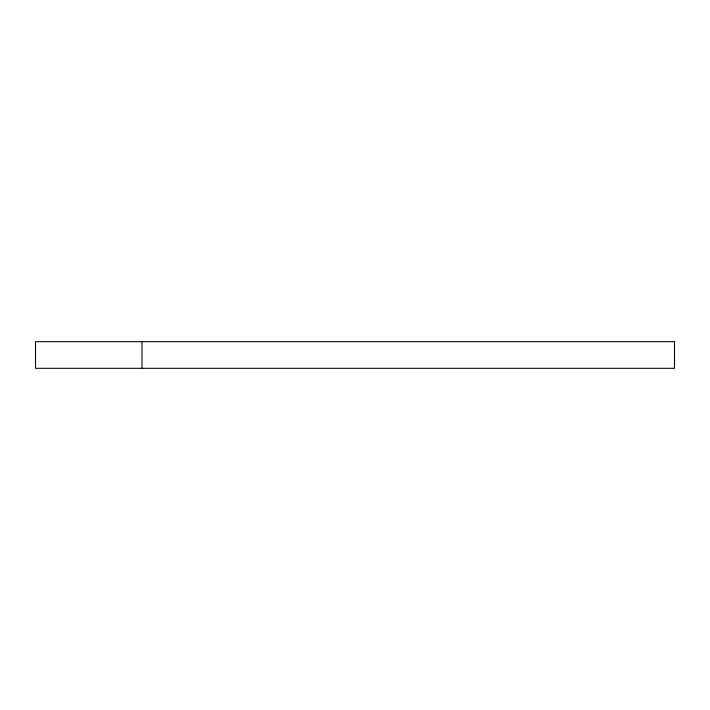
<?xml version="1.0" encoding="UTF-8"?>
<svg xmlns="http://www.w3.org/2000/svg" width="710" height="710" viewBox="0 0 710 710"><rect width="100%" height="100%" fill="white"/><g stroke="black" fill="none" stroke-linecap="round" stroke-linejoin="round"><path stroke-width="1.06" d="M142 341.688L142 368.312M674.5 341.688L35.5 341.688L35.5 368.312L674.5 368.312L674.5 341.688"/></g></svg>
